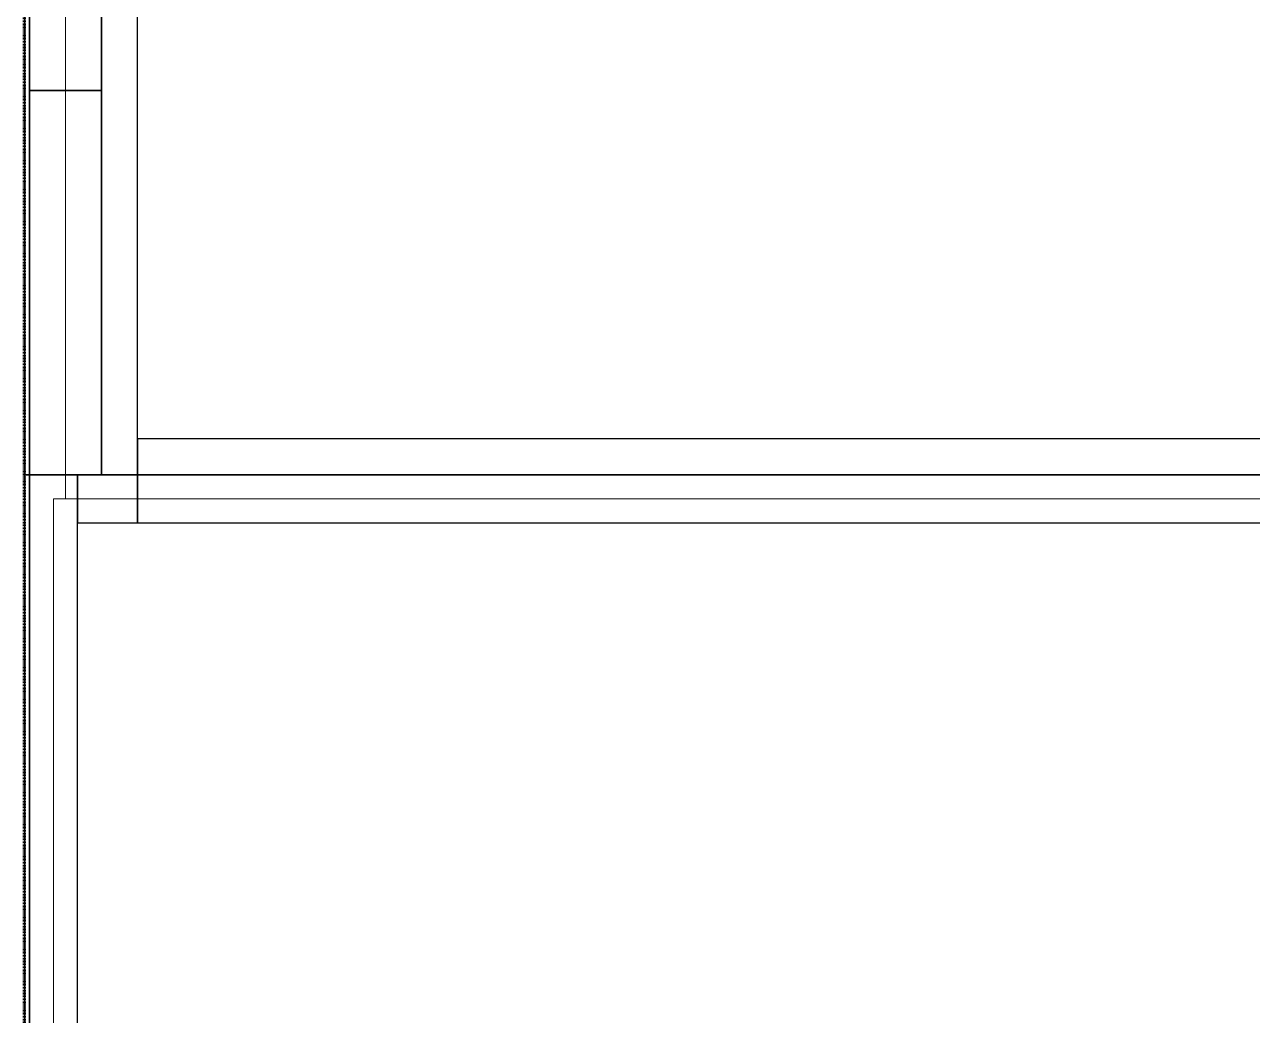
# Model space of a CAD drawing. Header units: millimetres. Extents: x -5300 to 98858, y -5196 to 93886.
# Drawn here: x 15330 to 20443, y 50398 to 54525 of the extents above; entities that cross this region are included whole.
import ezdxf

# ---------------------------------------------------------------- set-up
doc = ezdxf.new("R2010")
doc.units = ezdxf.units.MM
doc.linetypes.add('Штрих', pattern=[6.35, 3.175, -3.175])
doc.linetypes.add('Штрих_2_', pattern=[6.35, 3.175, -3.175])
for name, color, linetype, lineweight, true_color in [('_Разделитель помещений_', 4, 'Штрих', 70, 0x00ffff), ('Колонны', 7, 'Continuous', 18, 0x7f7f7f), ('Перекрытия', 7, 'Continuous', 18, 0x7f7f7f), ('Стены', 7, 'Continuous', 18, 0x7f7f7f), ('Стены разрез', 7, 'Continuous', 50, 0x7f7f7f)]:
    doc.layers.add(name, color=color, linetype=linetype, lineweight=lineweight, true_color=true_color)
doc.layers.add('Генплан', color=7, linetype='Continuous', lineweight=9)

# ---------------------------------------------------------------- blocks, each defined once
blk = doc.blocks.new('ПЕР-003 - ПЕР-003-240210-Подвал')
at = {"layer": 'Перекрытия', "color": 254, "true_color": 0xd4d4d4}
for p, q in [((15650, 52650), (15650, 76210)), ((15650, 76210), (15650, 52650)), ((58150, 52650), (15650, 52650)), ((15650, 52650), (58150, 52650)), ((15650, 52650), (15650, 52650))]:
    blk.add_line(p, q, dxfattribs=at)
blk = doc.blocks.new('СТН-03 36911 - СТН-03 2-241100-Подвал')
at = {"layer": 'Стены', "color": 254, "true_color": 0xd4d4d4}
blk.add_line((15500, 76110), (15500, 52550), dxfattribs=at)
blk = doc.blocks.new('СТН-03 36911 - СТН-03 36911-241097-Подвал')
at = {"layer": 'Стены', "color": 254, "true_color": 0xd4d4d4}
for p, q in [((15350, 54250), (15350, 54250)), ((15650, 54250), (15650, 54250)), ((15330, 52650), (15330, 52650)), ((15350, 52650), (15350, 52650)), ((15350, 52650), (15350, 52650)), ((15650, 52650), (15650, 52650)), ((15650, 52650), (15650, 52650)), ((15800, 52650), (15800, 52650))]:
    blk.add_line(p, q, dxfattribs=at)
at = {"layer": 'Стены разрез', "color": 254, "lineweight": 25, "true_color": 0xd4d4d4}
for p, q in [((15330, 76010), (15330, 52650)), ((15350, 52650), (15350, 76010)), ((15650, 76010), (15650, 52650)), ((15800, 52650), (15800, 76010)), ((15650, 54250), (15350, 54250)), ((15350, 54250), (15350, 52650)), ((15650, 52650), (15650, 54250)), ((15330, 52650), (15350, 52650)), ((15350, 52650), (15650, 52650)), ((15650, 52650), (15800, 52650))]:
    blk.add_line(p, q, dxfattribs=at)
blk.add_blockref('СТН-03 36911 - СТН-03 2-241100-Подвал', (0, 0))
blk = doc.blocks.new('СТН_ЛК-01 125573 - СТН_ЛК-01 2-245210-Подвал')
at = {"layer": 'Стены', "color": 254, "true_color": 0xd4d4d4}
blk.add_line((15800, 52550), (22890, 52550), dxfattribs=at)
blk = doc.blocks.new('СТН_ЛК-01 125573 - СТН_ЛК-01 125573-245207-Подвал')
at = {"layer": 'Стены', "color": 254, "true_color": 0xd4d4d4}
for p, q in [((15800, 52800), (15800, 52800)), ((22990, 52800), (22990, 52800)), ((15800, 52650), (15800, 52650)), ((15800, 52650), (15800, 52650)), ((22990, 52650), (22990, 52650)), ((22990, 52650), (22990, 52650)), ((15800, 52450), (15800, 52450)), ((22990, 52450), (22990, 52450))]:
    blk.add_line(p, q, dxfattribs=at)
at = {"layer": 'Стены разрез', "color": 254, "lineweight": 25, "true_color": 0xd4d4d4}
for p, q in [((22990, 52800), (15800, 52800)), ((15800, 52800), (15800, 52650)), ((22990, 52650), (22990, 52800)), ((22990, 52650), (15800, 52650)), ((15800, 52650), (15800, 52450)), ((15800, 52650), (22990, 52650)), ((22990, 52450), (22990, 52650)), ((15800, 52450), (22990, 52450))]:
    blk.add_line(p, q, dxfattribs=at)
blk.add_blockref('СТН_ЛК-01 125573 - СТН_ЛК-01 2-245210-Подвал', (0, 0))
blk = doc.blocks.new('СТВ_ЛК-03 126373 - СТВ_ЛК-03 2-245314-Подвал')
at = {"layer": 'Стены', "color": 254, "true_color": 0xd4d4d4}
blk.add_line((15450, 48990), (15450, 52550), dxfattribs=at)
blk = doc.blocks.new('СТВ_ЛК-03 126373 - СТВ_ЛК-03 126373-245311-Подвал')
at = {"layer": 'Стены', "color": 254, "true_color": 0xd4d4d4}
for p, q in [((15330, 52650), (15330, 52650)), ((15350, 52650), (15350, 52650)), ((15350, 52650), (15350, 52650)), ((15550, 52650), (15550, 52650)), ((15350, 49090), (15350, 49090)), ((15550, 49090), (15550, 49090)), ((15330, 48890), (15330, 48890)), ((15350, 48890), (15350, 48890))]:
    blk.add_line(p, q, dxfattribs=at)
at = {"layer": 'Стены разрез', "color": 254, "lineweight": 25, "true_color": 0xd4d4d4}
for p, q in [((15350, 52650), (15330, 52650)), ((15330, 52650), (15330, 48890)), ((15550, 52650), (15350, 52650)), ((15350, 52650), (15350, 49090)), ((15350, 48890), (15350, 52650)), ((15550, 49090), (15550, 52650)), ((15350, 49090), (15550, 49090)), ((15330, 48890), (15350, 48890))]:
    blk.add_line(p, q, dxfattribs=at)
blk.add_blockref('СТВ_ЛК-03 126373 - СТВ_ЛК-03 2-245314-Подвал', (0, 0))
blk = doc.blocks.new('СТВ_ЛК-03 126488 - СТВ_ЛК-03 2-245337-Подвал')
at = {"layer": 'Стены', "color": 254, "true_color": 0xd4d4d4}
blk.add_line((15450, 52550), (15800, 52550), dxfattribs=at)
blk = doc.blocks.new('СТВ_ЛК-03 126488 - СТВ_ЛК-03 126488-245334-Подвал')
at = {"layer": 'Стены', "color": 254, "true_color": 0xd4d4d4}
for p, q in [((15550, 52650), (15550, 52650)), ((15800, 52650), (15800, 52650)), ((15550, 52450), (15550, 52450)), ((15800, 52450), (15800, 52450))]:
    blk.add_line(p, q, dxfattribs=at)
at = {"layer": 'Стены разрез', "color": 254, "lineweight": 25, "true_color": 0xd4d4d4}
for p, q in [((15550, 52650), (15550, 52450)), ((15800, 52650), (15550, 52650)), ((15800, 52450), (15800, 52650)), ((15550, 52450), (15800, 52450))]:
    blk.add_line(p, q, dxfattribs=at)
blk.add_blockref('СТВ_ЛК-03 126488 - СТВ_ЛК-03 2-245337-Подвал', (0, 0))
blk = doc.blocks.new('Местность - Местность-379060-Подвал')
at = {"layer": 'Генплан', "color": 253, "true_color": 0xaaaaaa}
for p, q in [((15800, 52800), (15800, 57800)), ((15800, 57800), (15800, 52800)), ((15800, 57800), (15800, 52800)), ((15800, 52800), (15800, 52800)), ((15800, 52800), (21500, 52800)), ((15800, 52800), (21500, 52800)), ((21500, 52800), (15800, 52800)), ((15800, 52800), (15800, 52800))]:
    blk.add_line(p, q, dxfattribs=at)
blk = doc.blocks.new('Местность - Местность-379064-Подвал')
blk.add_blockref('Местность - Местность-379060-Подвал', (0, 0))
blk = doc.blocks.new('КОЛ-001 300х500 300 x 500 111338 - КОЛ-001 300х500 300 x 500 111338-385150-Подвал')
at = {"layer": 'Колонны', "color": 254, "lineweight": 25, "true_color": 0xd4d4d4}
for p, q in [((150, 250), (-150, 250)), ((-150, 250), (-150, -250)), ((150, -250), (150, 250)), ((-150, -250), (150, -250))]:
    blk.add_line(p, q, dxfattribs=at)
at = {"layer": 'Колонны', "color": 254, "true_color": 0xd4d4d4}
for p, q in [((-150, 250), (-150, 250)), ((150, 250), (150, 250)), ((-150, -250), (-150, -250)), ((150, -250), (150, -250))]:
    blk.add_line(p, q, dxfattribs=at)

msp = doc.modelspace()

# ---------------------------------------------------------------- linework, layer by layer
at = {"layer": '_Разделитель помещений_', "color": 131, "linetype": 'Штрих_2_', "true_color": 0xaaffff}
for p, q in [((15330, 52650), (15330, 75990)), ((15330, 49065), (15330, 52650))]:
    msp.add_line(p, q, dxfattribs=at)
at = {"layer": 'Перекрытия', "color": 254, "true_color": 0xd4d4d4}
for p, q in [((15650, 76210), (15650, 52650)), ((15650, 52650), (15650, 76210)), ((15650, 52650), (58150, 52650)), ((58150, 52650), (15650, 52650))]:
    msp.add_line(p, q, dxfattribs=at)

# ---------------------------------------------------------------- block references
at = {"layer": 'Генплан', "color": 253, "true_color": 0xaaaaaa}
msp.add_blockref('Местность - Местность-379064-Подвал', (0, 0), dxfattribs=at)
at = {"layer": 'Колонны', "color": 254, "true_color": 0xd4d4d4}
msp.add_blockref('КОЛ-001 300х500 300 x 500 111338 - КОЛ-001 300х500 300 x 500 111338-385150-Подвал', (15500, 54500), dxfattribs=at)
at = {"layer": 'Перекрытия', "color": 254, "true_color": 0xd4d4d4}
msp.add_blockref('ПЕР-003 - ПЕР-003-240210-Подвал', (0, 0), dxfattribs=at)
at = {"layer": 'Стены', "color": 254, "true_color": 0xd4d4d4}
for name in ['СТН-03 36911 - СТН-03 36911-241097-Подвал', 'СТН_ЛК-01 125573 - СТН_ЛК-01 125573-245207-Подвал', 'СТВ_ЛК-03 126373 - СТВ_ЛК-03 126373-245311-Подвал', 'СТВ_ЛК-03 126488 - СТВ_ЛК-03 126488-245334-Подвал']:
    msp.add_blockref(name, (0, 0), dxfattribs=at)

doc.saveas('drawing.dxf')
